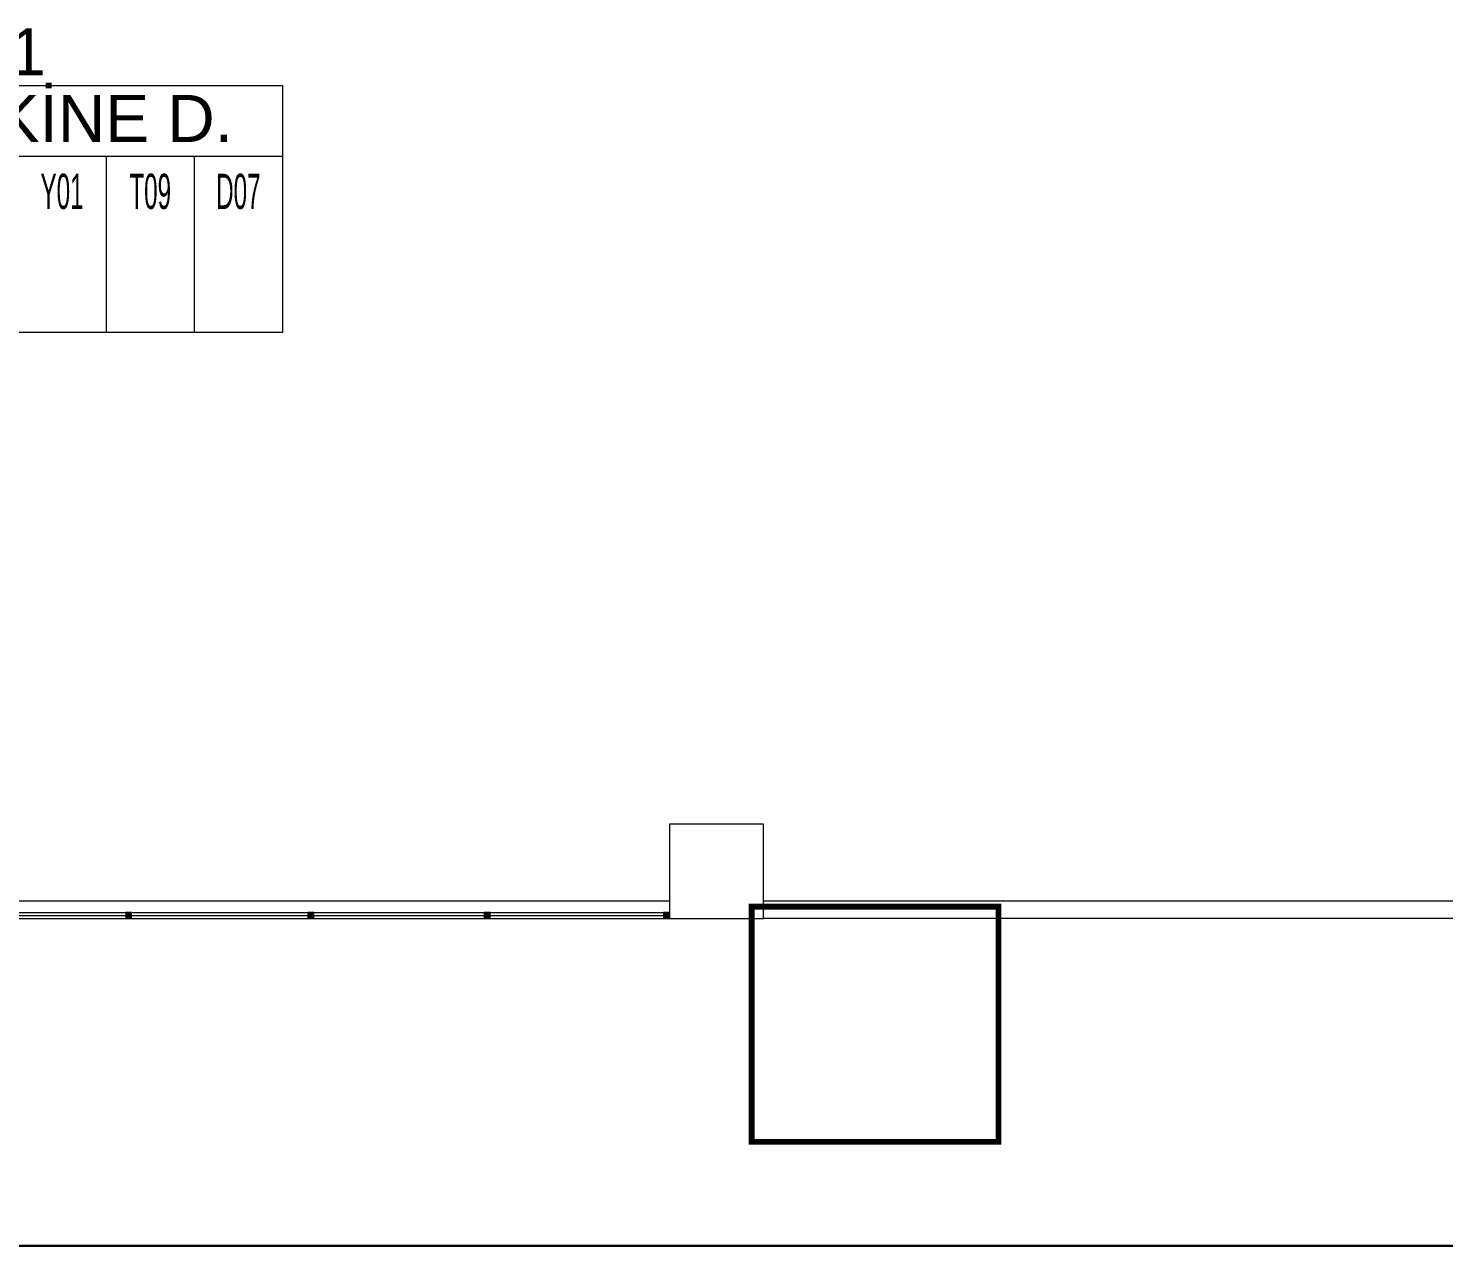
# Model space of a CAD drawing. Header units: metres. Extents: x -19121 to 152404, y -12107 to 46241.
# Drawn here: x 93295 to 94499, y 522 to 1557 of the extents above; entities that cross this region are included whole.
import ezdxf
from ezdxf.enums import TextEntityAlignment as Align

# ---------------------------------------------------------------- set-up
doc = ezdxf.new("R2010")
doc.units = ezdxf.units.M
doc.header["$LTSCALE"] = 50
doc.header["$MEASUREMENT"] = 0
doc.linetypes.add('DOT2', pattern=[0.125, 0, -0.125])
doc.layers.get('0').update_dxf_attribs({"color": 9, "lineweight": 9})
for name, color, linetype, lineweight in [('00', 9, 'Continuous', 9), ('01', 9, 'Continuous', 9), ('06D', 9, 'Continuous', 9), ('10', 9, 'Continuous', 9), ('15', 9, 'Continuous', 9), ('20', 9, 'DOT2', 9), ('21_mahal200', 9, 'Continuous', 9), ('E-MODÜL HATTI', 6, 'Continuous', 30)]:
    doc.layers.add(name, color=color, linetype=linetype, lineweight=lineweight)
doc.styles.add('Arial', font='arial.ttf', dxfattribs={"height": 2.5})
doc.styles.add('MuuM_TEXT-STANDART', font='ARIALN.TTF')

# ---------------------------------------------------------------- blocks, each defined once
blk = doc.blocks.new('p-kolon_80x80')
blk.add_lwpolyline([(-40, -40), (40, -40), (40, 40), (-40, 40)], close=True)
blk = doc.blocks.new('1.Bod.Ara.Sitatik Elk')
at = {"layer": '01'}
blk.add_blockref('p-kolon_80x80', (9880, -7790), dxfattribs=at)
blk = doc.blocks.new('0_roomno2')
blk.add_lwpolyline([(19.375, -10.5), (0, -10.5), (0, 0), (19.375, 0)], close=True)
for points in [[(0, -3), (19.375, -3)], [(8.125, -3), (8.125, -10.5)], [(11.875, -3), (11.875, -10.5)], [(15.625, -3), (15.625, -10.5)], [(0, -6.75), (8.125, -6.75)]]:
    blk.add_lwpolyline(points)
at = {"style": 'MuuM_TEXT-STANDART', "width": 0.6}
blk.add_text('H:', height=1.5, dxfattribs=at).set_placement((0.35, -8.608), align=Align.MIDDLE_LEFT)
at = {"style": 'Arial'}
blk.add_attdef('ODANO', (0, 1.17), '', height=2, dxfattribs=at)
blk.add_attdef('MEKANADI', text='', height=2, dxfattribs=at).set_placement((0.35, -3), align=Align.BOTTOM_LEFT)
at = {"style": 'MuuM_TEXT-STANDART', "width": 0.6}
for tag, p in [('M2', (0.35, -4.875)), ('TEMIZTAVANYUKSEKLIGI', (1.8, -8.608))]:
    blk.add_attdef(tag, text='', height=1.5, dxfattribs=at).set_placement(p, align=Align.MIDDLE_LEFT)
for tag, p in [('YER01', (10, -4.5)), ('TAVAN01', (13.75, -4.5)), ('DUVAR01', (17.5, -4.5)), ('YER02', (10, -6.75)), ('TAVAN02', (13.75, -6.75)), ('DUVAR02', (17.5, -6.75)), ('YER03', (10, -9)), ('TAVAN03', (13.75, -9)), ('DUVAR03', (17.5, -9))]:
    blk.add_attdef(tag, text='', height=1.5, dxfattribs=at).set_placement(p, align=Align.MIDDLE_CENTER)
blk = doc.blocks.new('prf-10x10')
blk.add_lwpolyline([(-5, -5), (5, -5), (5, 5), (-5, 5)], close=True)
at = {"color": 255}
blk.add_solid([(-5, -5), (5, -5), (-5, 5), (5, 5)], dxfattribs=at)
at = {"layer": '10'}
blk.add_point((0, 0), dxfattribs=at)
blk = doc.blocks.new('p-dog-ser-620')
at = {"layer": '06D'}
for points in [[(-620, 5), (-5, 5)], [(-620, 0), (-5, 0)]]:
    blk.add_lwpolyline(points, dxfattribs=at)
at = {"layer": '15'}
blk.add_lwpolyline([(-620, 2.5), (-5, 2.5)], dxfattribs=at)
at = {"layer": '10', "xscale": 0.5, "yscale": 0.5, "rotation": 90}
for p in [(-617.5, 2.5), (-460, 2.5), (-305, 2.5), (-155, 2.5), (-2.5, 2.5)]:
    blk.add_blockref('prf-10x10', p, dxfattribs=at)
blk = doc.blocks.new('1.Bod.Ara.Mimari Elk')
at = {"layer": '00'}
blk.add_lwpolyline([(9920, -7815), (10540, -7815), (10540, -7830), (9920, -7830)], close=True, dxfattribs=at)
at = {"layer": '06D'}
blk.add_lwpolyline([(9220, -7815), (9840, -7815)], dxfattribs=at)
at = {"layer": '20', "ltscale": 2, "const_width": 5}
blk.add_lwpolyline([(9910, -7820), (10120, -7820), (10120, -8020), (9910, -8020)], close=True, dxfattribs=at)
at = {"layer": '10'}
blk.add_blockref('p-dog-ser-620', (9840, -7830), dxfattribs=at)
at = {"layer": '21_mahal200'}
ref = blk.add_blockref('0_roomno2', (9123.33, -7121.76), dxfattribs=dict(at, xscale=20, yscale=20, zscale=20))
ref.add_attrib('ODANO', 'B1A-11', (9123.33, -7113.12), dxfattribs={"layer": '0', "height": 40, "style": 'Arial'})
ref.add_attrib('MEKANADI', 'A.MAKİNE D.', dxfattribs={"layer": '0', "height": 40, "style": 'Arial'}).set_placement((9130.33, -7181.76), align=Align.BOTTOM_LEFT)
ref.add_attrib('M2', '#### m2', dxfattribs={"layer": '0', "height": 30, "style": 'MuuM_TEXT-STANDART', "width": 0.6}).set_placement((9130.33, -7219.26), align=Align.MIDDLE_LEFT)
ref.add_attrib('TEMIZTAVANYUKSEKLIGI', '2.20 M', dxfattribs={"layer": '0', "height": 30, "style": 'MuuM_TEXT-STANDART', "width": 0.6}).set_placement((9159.33, -7293.92), align=Align.MIDDLE_LEFT)
ref.add_attrib('YER01', 'Y01', dxfattribs={"layer": '0', "height": 30, "style": 'MuuM_TEXT-STANDART', "width": 0.6}).set_placement((9323.33, -7211.76), align=Align.MIDDLE_CENTER)
ref.add_attrib('TAVAN01', 'T09', dxfattribs={"layer": '0', "height": 30, "style": 'MuuM_TEXT-STANDART', "width": 0.6}).set_placement((9398.33, -7211.76), align=Align.MIDDLE_CENTER)
ref.add_attrib('DUVAR01', 'D07', dxfattribs={"layer": '0', "height": 30, "style": 'MuuM_TEXT-STANDART', "width": 0.6}).set_placement((9473.33, -7211.76), align=Align.MIDDLE_CENTER)

msp = doc.modelspace()

# ---------------------------------------------------------------- linework, layer by layer
at = {"layer": 'E-MODÜL HATTI', "ltscale": 50}
msp.add_line((95776.3, 521.7), (92059.6, 521.7), dxfattribs=at)

# ---------------------------------------------------------------- block references
for name in ['1.Bod.Ara.Mimari Elk', '1.Bod.Ara.Sitatik Elk']:
    msp.add_blockref(name, (84000, 8630))

doc.saveas('drawing.dxf')
